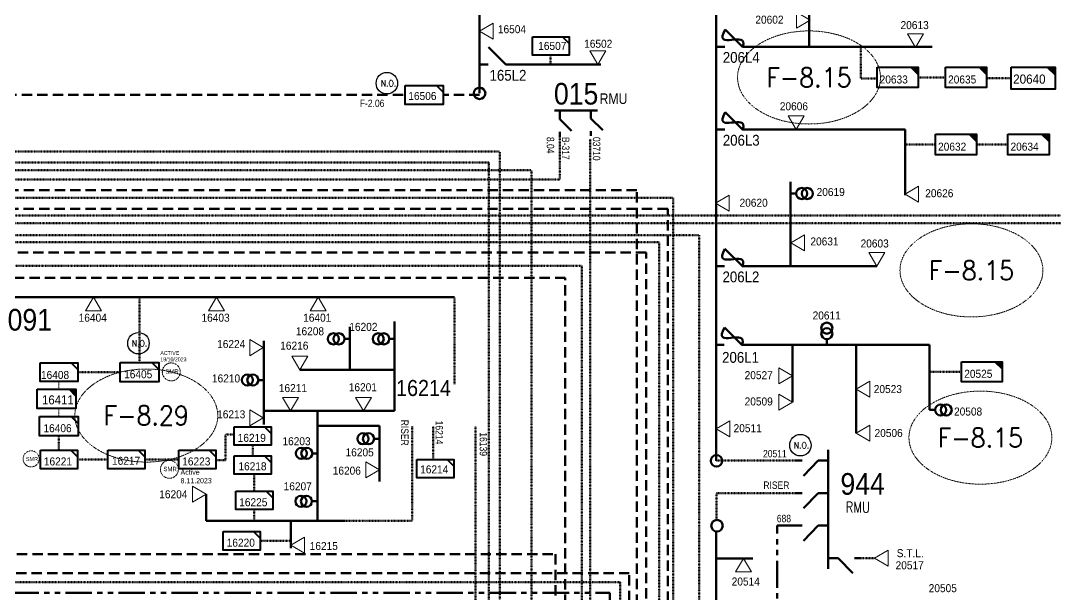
# Model space of a CAD drawing. Header units: metres. Extents: x 65984 to 144644, y -19036 to 23726.
# Drawn here: x 118043.5 to 118521.6, y 21771.3 to 22036.2 of the extents above; entities that cross this region are included whole.
import ezdxf
from ezdxf.enums import TextEntityAlignment as Align

# ---------------------------------------------------------------- set-up
doc = ezdxf.new("R2010")
doc.units = ezdxf.units.M
doc.header["$MEASUREMENT"] = 0
for name, pattern in [('( Phantom )', [2.5, 1.25, -0.25, 0.25, -0.25, 0.25, -0.25]), ('DGN Style 2', [0.023128, 0, -0.023128]), ('DGN Style 3', [0.013877, 0, -0.013877]), ('HIDDEN2', [2381.25, 1587.5, -793.75])]:
    doc.linetypes.add(name, pattern=pattern)
doc.layers.get('0').update_dxf_attribs({"color": 95, "lineweight": 40})
for name, color, linetype, lineweight in [('ABS NUMBER', 112, 'Continuous', 30), ('d_eos', 111, 'Continuous', 40), ('d_eos no', 121, 'Continuous', 40), ('d_fco', 5, 'Continuous', 40), ('d_fco text', 95, 'Continuous', 40), ('d_oh branch', 94, 'Continuous', 40), ('d_tf', 1, 'Continuous', 40), ('d_tf no', 6, 'Continuous', 40), ('d_tf_200', 1, 'Continuous', 40), ('d_ug cable', 95, 'Continuous', 40), ('d_ug main line', 95, 'Continuous', 40), ('FDR  1  05', 172, 'Continuous', 40), ('fedr no', 95, 'Continuous', 40), ('Level 37', 7, 'Continuous', 0), ('O H MAIN FEEDER', 4, 'Continuous', 100), ('SW N O', 114, 'Continuous', 30)]:
    doc.layers.add(name, color=color, linetype=linetype, lineweight=lineweight)
doc.styles.add('NASKHF', font='naskhf.shx', dxfattribs={"height": 8})
doc.styles.add('Style-Arial', font='arial.ttf')
doc.styles.add('Style-ENGINEERING', font='ENGINEERING.shx')
doc.styles.add('Style-msdefault', font='msdefault.shx')
doc.styles.add('Style-STANDARD', font='STANDARD.shx')

# ---------------------------------------------------------------- blocks, each defined once
blk = doc.blocks.new('TFU_19')
at = {"layer": 'd_tf_200', "color": 3, "linetype": 'Continuous', "lineweight": 53}
blk.add_line((0, 10), (0, 0), dxfattribs=at)
for centre in [(0, 30), (0, 20)]:
    blk.add_circle(centre, 10, dxfattribs=at)
blk = doc.blocks.new('TF_8')
at = {"color": 0, "linetype": 'ByBlock', "lineweight": -2}
blk.add_line((6.3, 4.95), (9.9, 1.35), dxfattribs=at)
blk.add_3dface([(-10.1, 4.95), (9.9, 4.95), (9.9, -5.05), (-10.1, -5.05)], dxfattribs=at)
blk = doc.blocks.new('TFU_57')
at = {"layer": 'd_tf_200', "color": 70, "linetype": 'Continuous', "lineweight": 53, "true_color": 0x60ff21}
blk.add_line((0, 10), (0, 0), dxfattribs=at)
for centre in [(0, 30), (0, 20)]:
    blk.add_circle(centre, 10, dxfattribs=at)
blk = doc.blocks.new('exist.us-1000kva')
at = {"color": 0, "linetype": 'ByBlock', "lineweight": -2, "flags": 128}
blk.add_lwpolyline([(39.99, 12.92), (32.8, 20), (40, 20)], close=True, dxfattribs=at)
at = {"color": 0, "linetype": 'ByBlock', "lineweight": -2, "extrusion": (0, 0, -1)}
blk.add_solid([(-39.99, 12.92), (-32.8, 20), (-40, 20)], dxfattribs=at)
at = {"color": 0, "linetype": 'ByBlock', "lineweight": -2, "xscale": 2, "yscale": 2}
blk.add_blockref('TF_8', (20.2, 10.1), dxfattribs=at)
blk = doc.blocks.new('*U779')
at = {"layer": 'd_fco', "color": 70, "linetype": 'Continuous', "lineweight": 100, "true_color": 0x60ff21}
blk.add_line((-4.6, 4.21), (-10.13, 4.21), dxfattribs=at)
at = {"layer": 'd_fco', "color": 70, "linetype": 'Continuous', "lineweight": 100, "true_color": 0x60ff21, "extrusion": (0, 0, -1), "flags": 128}
blk.add_lwpolyline([(-13.02, 4.21), (-7.07, 4.21), (4.4, -7.26)], dxfattribs=at)
at = {"layer": 'd_fco', "color": 70, "linetype": 'Continuous', "lineweight": 100, "true_color": 0x60ff21}
blk.add_open_spline([(-4.4, -7.26), (-13, 7.69), (11.58, -7.67), (7.07, 4.21)], degree=3, dxfattribs=at)
blk = doc.blocks.new('*U780')
at = {"layer": 'd_fco', "color": 70, "linetype": 'Continuous', "lineweight": 100, "true_color": 0x60ff21}
blk.add_line((-4.6, 4.21), (-10.13, 4.21), dxfattribs=at)
at = {"layer": 'd_fco', "color": 70, "linetype": 'Continuous', "lineweight": 100, "true_color": 0x60ff21, "extrusion": (0, 0, -1), "flags": 128}
blk.add_lwpolyline([(-13.79, 4.21), (-7.07, 4.21), (4.4, -7.26)], dxfattribs=at)
at = {"layer": 'd_fco', "color": 70, "linetype": 'Continuous', "lineweight": 100, "true_color": 0x60ff21}
blk.add_open_spline([(-4.4, -7.26), (-13, 7.69), (11.58, -7.67), (7.07, 4.21)], degree=3, dxfattribs=at)
blk = doc.blocks.new('*U783')
at = {"layer": 'd_fco', "color": 234, "linetype": 'Continuous', "lineweight": 100}
blk.add_line((-4.23, -4.01), (-8.1, -4.01), dxfattribs=at)
at = {"layer": 'd_fco', "color": 234, "linetype": 'Continuous', "lineweight": 100, "flags": 128}
blk.add_lwpolyline([(8.1, -4.01), (3.94, -4.01), (-4.09, 4.02)], dxfattribs=at)
blk = doc.blocks.new('*U892')
at = {"layer": 'SW N O', "color": 3}
blk.add_circle((0, 0), 16.8, dxfattribs=at)
at = {"layer": 'SW N O', "color": 3, "style": 'Style-STANDARD'}
blk.add_text('N.O.', height=9.6, dxfattribs=at).set_placement((1.7, -0.2), align=Align.MIDDLE_CENTER)
blk = doc.blocks.new('*U1017')
at = {"layer": 'SW N O', "color": 3}
blk.add_circle((0.01, 0.01), 4.97, dxfattribs=at)
at = {"layer": 'SW N O', "color": 3, "style": 'Style-STANDARD'}
blk.add_text('N.O.', height=2.833, dxfattribs=at).set_placement((0.75, -0.05), align=Align.MIDDLE_CENTER)
blk = doc.blocks.new('*U965')
at = {"layer": 'SW N O', "color": 3, "ltscale": 0.426762}
blk.add_circle((0, 0), 16.8, dxfattribs=at)
at = {"layer": 'SW N O', "color": 3, "style": 'Style-STANDARD'}
blk.add_text('N.O.', height=9.6, dxfattribs=at).set_placement((1.7, -0.2), align=Align.MIDDLE_CENTER)
blk = doc.blocks.new('TRA1_318')
at = {"layer": 'd_tf', "color": 70, "linetype": 'Continuous', "lineweight": 0, "ltscale": 0.000215779, "true_color": 0x60ff21, "flags": 128}
blk.add_lwpolyline([(10, -17), (0, 0), (-10, -17)], close=True, dxfattribs=at)
blk = doc.blocks.new('TRA1_317')
at = {"layer": 'd_tf', "color": 70, "linetype": 'Continuous', "lineweight": 0, "ltscale": 0.000215779, "true_color": 0x60ff21, "xscale": 1.000046566207834, "yscale": 1.000046566207834, "zscale": 1.000046566207834, "rotation": 180}
blk.add_blockref('TRA1_318', (0, 0), dxfattribs=at)
blk = doc.blocks.new('TRA1_320')
at = {"layer": 'd_tf', "color": 70, "linetype": 'Continuous', "lineweight": 0, "ltscale": 0.000215867, "true_color": 0x60ff21, "extrusion": (0, 0, -1), "flags": 128}
blk.add_lwpolyline([(-10, -17), (0, 0), (10, -17)], close=True, dxfattribs=at)
blk = doc.blocks.new('TRA1_319')
at = {"layer": 'd_tf', "color": 70, "linetype": 'Continuous', "lineweight": 0, "ltscale": 0.000215867, "true_color": 0x60ff21, "xscale": 1.000046566207833, "yscale": 1.000046566207833, "zscale": 1.000046566207833, "rotation": 180}
blk.add_blockref('TRA1_320', (0, 0), dxfattribs=at)
blk = doc.blocks.new('TRA1_322')
at = {"layer": 'd_tf', "color": 40, "linetype": 'Continuous', "lineweight": 0, "ltscale": 0.000215867, "flags": 128}
blk.add_lwpolyline([(10, -17), (0, 0), (-10, -17)], close=True, dxfattribs=at)
blk = doc.blocks.new('TRA1_321')
at = {"layer": 'd_tf', "color": 40, "linetype": 'Continuous', "lineweight": 0, "ltscale": 0.000215867, "xscale": 1.000046566207833, "yscale": 1.000046566207833, "zscale": 1.000046566207833, "rotation": 180}
blk.add_blockref('TRA1_322', (0, 0), dxfattribs=at)
blk = doc.blocks.new('TRA1_324')
at = {"layer": 'd_tf', "color": 3, "linetype": 'Continuous', "lineweight": 0, "ltscale": 0.000215867, "flags": 128}
blk.add_lwpolyline([(10.1, -17), (0.1, 0), (-9.9, -17)], close=True, dxfattribs=at)
blk = doc.blocks.new('TRA1_323')
at = {"layer": 'd_tf', "color": 3, "linetype": 'Continuous', "lineweight": 0, "ltscale": 0.000215867, "xscale": 1.000046566207833, "yscale": 1.000046566207833, "zscale": 1.000046566207833, "rotation": 180}
blk.add_blockref('TRA1_324', (0, 0), dxfattribs=at)
blk = doc.blocks.new('TRA1_346')
at = {"layer": 'd_tf', "color": 40, "linetype": 'Continuous', "lineweight": 0, "ltscale": 0.000215867, "extrusion": (0, 0, -1), "flags": 128}
blk.add_lwpolyline([(-10, -17), (0, 0), (10, -17)], close=True, dxfattribs=at)
blk = doc.blocks.new('TRA1_345')
at = {"layer": 'd_tf', "color": 40, "linetype": 'Continuous', "lineweight": 0, "ltscale": 0.000215867, "xscale": 1.000046566207833, "yscale": 1.000046566207833, "zscale": 1.000046566207833, "rotation": 180}
blk.add_blockref('TRA1_346', (0, 0), dxfattribs=at)
blk = doc.blocks.new('TRA1_350')
at = {"layer": 'd_tf', "color": 3, "linetype": 'Continuous', "lineweight": 0, "ltscale": 0.000258705, "flags": 128}
blk.add_lwpolyline([(10, -17), (0, 0), (-10, -17)], close=True, dxfattribs=at)
blk = doc.blocks.new('TRA1_349')
at = {"layer": 'd_tf', "color": 3, "linetype": 'Continuous', "lineweight": 0, "ltscale": 0.000258705, "xscale": 1.000046566207834, "yscale": 1.000046566207834, "zscale": 1.000046566207834, "rotation": 180}
blk.add_blockref('TRA1_350', (0, 0), dxfattribs=at)
blk = doc.blocks.new('TRA1_352')
at = {"layer": 'd_tf', "color": 234, "linetype": 'Continuous', "lineweight": 0, "ltscale": 0.000258705, "flags": 128}
blk.add_lwpolyline([(10, -17), (0, 0), (-10, -17)], close=True, dxfattribs=at)
blk = doc.blocks.new('TRA1_351')
at = {"layer": 'd_tf', "color": 234, "linetype": 'Continuous', "lineweight": 0, "ltscale": 0.000258705, "xscale": 1.000046566207834, "yscale": 1.000046566207834, "zscale": 1.000046566207834, "rotation": 180}
blk.add_blockref('TRA1_352', (0, 0), dxfattribs=at)
blk = doc.blocks.new('TRA1_246')
at = {"layer": 'd_tf', "color": 3, "linetype": 'Continuous', "lineweight": 0, "ltscale": 0.000283496, "flags": 128}
blk.add_lwpolyline([(10, -17), (0, 0), (-10, -17)], close=True, dxfattribs=at)
blk = doc.blocks.new('TRA1_245')
at = {"layer": 'd_tf', "color": 3, "linetype": 'Continuous', "lineweight": 0, "ltscale": 0.000283496, "xscale": 1.000046566207833, "yscale": 1.000046566207833, "zscale": 1.000046566207833, "rotation": 180}
blk.add_blockref('TRA1_246', (0, 0), dxfattribs=at)
blk = doc.blocks.new('*U2231')
at = {"layer": 'FDR  1  05', "color": 3, "linetype": 'Continuous', "lineweight": 40, "flags": 128}
blk.add_lwpolyline([(8.54, 4.27), (8.54, 1.2), (5.47, 4.27)], close=True, dxfattribs=at)
at = {"layer": 'FDR  1  05', "color": 3, "linetype": 'Continuous', "lineweight": 40, "xscale": 0.8535245333131425, "yscale": 0.8535245333131425, "zscale": 0.4171642789403791, "rotation": 359.9999999999999}
blk.add_blockref('TF_8', (0.09, 0.04), dxfattribs=at)
blk = doc.blocks.new('*U2253')
at = {"layer": 'FDR  1  05', "color": 3, "linetype": 'Continuous', "lineweight": 40, "flags": 128}
blk.add_lwpolyline([(8.54, 4.27), (8.54, 1.2), (5.47, 4.27)], close=True, dxfattribs=at)
at = {"layer": 'FDR  1  05', "color": 3, "linetype": 'Continuous', "lineweight": 40, "xscale": 0.8535245333131425, "yscale": 0.8535245333131425, "zscale": 0.4268137554377342, "rotation": 359.9999999999999}
blk.add_blockref('TF_8', (0.09, 0.04), dxfattribs=at)
blk = doc.blocks.new('*U2351')
at = {"layer": 'FDR  1  05', "color": 2, "linetype": 'Continuous', "lineweight": 40, "flags": 128}
blk.add_lwpolyline([(8.54, 4.27), (8.54, 1.2), (5.47, 4.27)], close=True, dxfattribs=at)
at = {"layer": 'FDR  1  05', "color": 2, "linetype": 'Continuous', "lineweight": 40, "xscale": 0.8535245333131425, "yscale": 0.8535245333131425, "zscale": 0.4268137554377342, "rotation": 359.9999999999999}
blk.add_blockref('TF_8', (0.09, 0.04), dxfattribs=at)
blk = doc.blocks.new('*U3492')
at = {"layer": 'FDR  1  05', "color": 3, "linetype": 'Continuous', "lineweight": 40, "flags": 128}
blk.add_lwpolyline([(8.54, 4.27), (8.54, 1.2), (5.47, 4.27)], close=True, dxfattribs=at)
at = {"layer": 'FDR  1  05', "color": 3, "linetype": 'Continuous', "lineweight": 40}
blk.add_solid([(8.54, 4.27), (8.54, 1.2), (5.47, 4.27)], dxfattribs=at)
at = {"layer": 'FDR  1  05', "color": 3, "linetype": 'Continuous', "lineweight": 40, "xscale": 0.8535245333131425, "yscale": 0.8535245333131425, "zscale": 0.3305667621616606, "rotation": 359.9999999999999}
blk.add_blockref('TF_8', (0.09, 0.04), dxfattribs=at)

msp = doc.modelspace()

# ---------------------------------------------------------------- linework, layer by layer
at = {"layer": 'd_eos', "color": 234, "linetype": 'Continuous', "lineweight": 211, "ltscale": 0.542324}
for p, q in [((118290.17, 21994.7), (118310.02, 21994.7)), ((118292.57, 21994.41), (118292.57, 21990.77)), ((118306.98, 21994.7), (118306.98, 21991.06)), ((118292.57, 21990.77), (118298.07, 21985.44)), ((118306.98, 21991.06), (118312.47, 21985.73)), ((118292.57, 21984.93), (118292.57, 21982.71)), ((118306.98, 21985.22), (118306.98, 21983))]:
    msp.add_line(p, q, dxfattribs=at)
at = {"layer": 'd_eos', "color": 7, "linetype": 'Continuous', "lineweight": 211, "ltscale": 0.478599}
for p, q in [((118416.66, 21783.02), (118416.66, 21838)), ((118404.57, 21833.01), (118401.74, 21833.01)), ((118412.01, 21833.01), (118405.22, 21826.01)), ((118416.66, 21833.01), (118412.01, 21833.01)), ((118404.57, 21818.01), (118401.74, 21818.01)), ((118412.01, 21818.01), (118405.22, 21811.01)), ((118416.66, 21818.01), (118412.01, 21818.01)), ((118404.67, 21803.02), (118401.85, 21803.02)), ((118412.11, 21803.02), (118405.32, 21796.02)), ((118416.76, 21803.02), (118412.11, 21803.02)), ((118416.66, 21788.02), (118421.31, 21788.02)), ((118421.31, 21788.02), (118428.1, 21781.02)), ((118428.75, 21788.02), (118431.57, 21788.02))]:
    msp.add_line(p, q, dxfattribs=at)
at = {"layer": 'd_oh branch', "color": 70, "linetype": 'Continuous', "lineweight": 100, "true_color": 0x60ff21}
for p, q in [((118407.94, 22071.06), (118407.94, 22024.19)), ((118464.7, 22024.19), (118379.84, 22024.19)), ((118452.24, 21985.93), (118380, 21985.93)), ((118452.24, 21955.65), (118452.24, 21985.93)), ((118399.31, 21922.79), (118399.31, 21961.84)), ((118439.11, 21922.79), (118378.98, 21922.79)), ((118463.53, 21886.49), (118379.11, 21886.49)), ((118400.17, 21860.01), (118400.17, 21886.49)), ((118429.57, 21845.76), (118429.57, 21886.49)), ((118463.53, 21856.41), (118463.53, 21886.49))]:
    msp.add_line(p, q, dxfattribs=at)
at = {"layer": 'd_oh branch', "color": 234, "linetype": 'Continuous', "lineweight": 100}
msp.add_line((118270.15, 22016.04), (118311.57, 22016.04), dxfattribs=at)
at = {"layer": 'd_oh branch', "color": 3, "linetype": 'Continuous', "lineweight": 100}
for p, q in [((118216.23, 21855.94), (118216.23, 21897.3)), ((118195.61, 21874.99), (118195.61, 21894.88)), ((118155.79, 21849.66), (118155.79, 21888.32)), ((118172.49, 21874.99), (118216.23, 21874.99)), ((118216.23, 21855.94), (118155.79, 21855.94)), ((118129.18, 21805.21), (118129.18, 21817.54)), ((118168.37, 21792.62), (118168.37, 21805.21))]:
    msp.add_line(p, q, dxfattribs=at)
at = {"layer": 'd_oh branch', "color": 40, "linetype": 'Continuous', "lineweight": 100}
msp.add_line((118364.86, 21787.87), (118381.89, 21787.87), dxfattribs=at)
at = {"layer": 'd_ug cable', "color": 234, "linetype": 'DGN Style 3', "lineweight": 100}
msp.add_line((118288.37, 22016.03), (118288.37, 22020.27), dxfattribs=at)
at = {"layer": 'd_ug cable', "color": 70, "linetype": 'DGN Style 3', "lineweight": 100, "true_color": 0x60ff21}
for p, q in [((118458.2, 22010.07), (118470.85, 22010.07)), ((118489.88, 22009.74), (118501.26, 22009.74)), ((118466.21, 21979.04), (118452.24, 21979.04)), ((118485.24, 21979.04), (118499.7, 21979.04)), ((118478.31, 21874.04), (118463.58, 21874.04))]:
    msp.add_line(p, q, dxfattribs=at)
at = {"layer": 'd_ug cable', "color": 3, "linetype": 'DGN Style 3', "lineweight": 100}
for p, q in [((118098.41, 21878.33), (118098.41, 21908.49)), ((118243.91, 21868.33), (118243.91, 21908.49)), ((118069.85, 21873.88), (118089.51, 21873.88)), ((118150.71, 21840.15), (118150.71, 21835.26)), ((118069.66, 21833.52), (118083.75, 21833.52)), ((118100.82, 21833.52), (118116.55, 21833.52)), ((118151.42, 21826.73), (118151.42, 21818.93)), ((118151.42, 21810.4), (118151.42, 21805.21)), ((118154.16, 21795.98), (118168.26, 21795.98))]:
    msp.add_line(p, q, dxfattribs=at)
at = {"layer": 'd_ug cable', "color": 3, "linetype": 'DGN Style 3', "lineweight": 13}
for p, q in [((118061.03, 21869.52), (118061.03, 21866.08)), ((118061.05, 21857.15), (118061.03, 21853.42))]:
    msp.add_line(p, q, dxfattribs=at)
at = {"layer": 'd_ug cable', "color": 70, "linetype": 'DGN Style 3', "lineweight": 106, "true_color": 0x60ff21}
msp.add_line((118401.74, 21833.01), (118364.86, 21833.01), dxfattribs=at)
at = {"layer": 'd_ug cable', "color": 251, "linetype": 'DGN Style 3', "lineweight": 106}
msp.add_line((118438.12, 21788.02), (118431.57, 21788.02), dxfattribs=at)
at = {"layer": 'd_ug cable', "color": 88, "linetype": 'DGN Style 3', "lineweight": 100, "true_color": 0x175208, "flags": 128}
msp.add_lwpolyline([(118475.77, 21622.34), (118279.6, 21622.34), (118279.6, 21967.19), (117894.89, 21967.19), (117894.89, 22288.07), (117729.14, 22288.07), (117729.14, 22218.89)], dxfattribs=at)
at = {"layer": 'd_ug cable', "color": 94, "linetype": 'DGN Style 3', "lineweight": 100, "flags": 128}
msp.add_lwpolyline([(118505.36, 21505.14), (118505.36, 21509.6), (118264.85, 21509.6), (118264.85, 21975.79), (117884.43, 21975.79), (117884.39, 22283.21), (117554.67, 22283.16), (117554.68, 22225.74)], dxfattribs=at)
at = {"layer": 'd_ug cable', "color": 5, "linetype": 'DGN Style 3', "lineweight": 100, "flags": 128}
for points in [[(118374.5, 21363.67), (118374.5, 21371.66), (118302.85, 21371.66), (118302.85, 21494.75), (118259.87, 21494.75), (118259.87, 21970.81), (117879.45, 21970.81), (117879.41, 22278.23), (117495.33, 22278.18), (117495.34, 22217.28)], [(117170.21, 22106.68), (117170.21, 21942.72), (118572.55, 21942.72), (118572.55, 21942.72), (118572.55, 21942.72), (118572.55, 21923.7)]]:
    msp.add_lwpolyline(points, dxfattribs=at)
at = {"layer": 'd_ug cable', "color": 94, "linetype": 'DGN Style 2', "lineweight": 100, "flags": 128}
msp.add_lwpolyline([(117094.49, 22106.67), (117094.49, 21954.39), (118281.69, 21954.39), (118281.69, 21954.39), (118344.98, 21954.39), (118344.98, 21528.61), (118766.99, 21528.61), (118766.99, 21621.76)], dxfattribs=at)
at = {"layer": 'd_ug cable', "color": 234, "linetype": 'DGN Style 3', "lineweight": 100, "flags": 128}
for points in [[(117155.81, 22106.67), (117155.81, 21962.93), (118292.57, 21962.93), (118292.57, 21982.71)], [(117477.57, 22008.87), (117477.57, 21933.92), (118338.51, 21933.92), (118338.51, 21311.27), (118522.28, 21311.27), (118522.28, 21296.86)], [(118306.7, 21981.47), (118306.7, 21511.73), (118485.56, 21511.73), (118485.56, 21495.38)]]:
    msp.add_lwpolyline(points, dxfattribs=at)
at = {"layer": 'd_ug cable', "color": 1, "linetype": 'HIDDEN2', "lineweight": 158, "ltscale": 0.003}
for points in [[(117532.12, 22060.38), (117541.23, 22060.38), (117541.23, 21874.12), (117698.84, 21874.12), (117698.84, 21789.76), (118290.64, 21789.76), (118290.64, 21535.63), (118432.79, 21535.63), (118432.79, 21559.29)], [(117936.82, 21980.68), (117936.82, 22001.94), (118221.13, 22001.94)]]:
    msp.add_lwpolyline(points, dxfattribs=at)
at = {"layer": 'd_ug cable', "color": 3, "linetype": 'DGN Style 3', "lineweight": 100, "flags": 128}
for points in [[(118899.02, 21454.79), (118879.56, 21454.79), (118879.56, 21521.09), (118302.73, 21521.09), (118302.73, 21923.06), (117791.06, 21923.06), (117791.06, 22049.06)], [(117714.84, 22018.62), (117714.84, 21937.2), (118357, 21937.2), (118357, 21532.34), (118563.5, 21532.34), (118563.5, 21546.06)], [(118224.41, 21849), (118224.41, 21805.21), (118193.05, 21805.21)], [(118234.1, 21833.54), (118234.16, 21849)], [(118242.6, 21599.38), (118253.66, 21599.38), (118253.66, 21660.47), (118253.66, 21660.47), (118253.66, 21849)], [(118061.12, 21844.52), (118061.12, 21837.79)], [(118133.62, 21833.28), (118138.07, 21833.28), (118138.07, 21845.01), (118142.17, 21845.01)]]:
    msp.add_lwpolyline(points, dxfattribs=at)
at = {"layer": 'd_ug cable', "color": 6, "linetype": 'DGN Style 3', "lineweight": 100, "flags": 128}
msp.add_lwpolyline([(117738.87, 22039.96), (117738.87, 21946.25), (118626.94, 21946.25), (118626.94, 22001.62)], dxfattribs=at)
at = {"layer": 'd_ug cable', "color": 3, "linetype": 'HIDDEN2', "lineweight": 158, "ltscale": 0.003}
for points in [[(118627.83, 21173.97), (118627.83, 21152.1), (118328.26, 21152.1), (118328.26, 21958), (117492.57, 21958), (117492.57, 22032.51)], [(118627.83, 21093.95), (118627.83, 21146.36), (118342.48, 21146.36), (118342.48, 21949.34), (117775.81, 21949.34), (117775.81, 22015.93)]]:
    msp.add_lwpolyline(points, dxfattribs=at)
at = {"layer": 'd_ug cable', "color": 30, "linetype": 'HIDDEN2', "lineweight": 158, "ltscale": 0.003}
msp.add_lwpolyline([(118886.96, 21581.84), (118864.94, 21581.84), (118864.94, 21525.27), (118324.75, 21525.27), (118324.75, 21781.05), (117654.26, 21781.05), (117654.26, 22024.59)], dxfattribs=at)
at = {"layer": 'd_ug cable', "color": 70, "linetype": 'DGN Style 3', "lineweight": 100, "true_color": 0x60ff21, "flags": 128}
msp.add_lwpolyline([(118439.23, 22009.48), (118431.83, 22009.48), (118431.83, 22024.19)], dxfattribs=at)
at = {"layer": 'd_ug cable', "color": 234, "linetype": 'HIDDEN2', "lineweight": 158, "ltscale": 0.003}
msp.add_lwpolyline([(118255.55, 22001.94), (118238.79, 22001.94)], dxfattribs=at)
at = {"layer": 'd_ug cable', "color": 1, "linetype": 'DGN Style 3', "lineweight": 100, "flags": 128}
msp.add_lwpolyline([(117462.43, 21987.95), (117462.43, 21918.22), (117690.03, 21918.22), (117690.03, 21776.92), (118320.53, 21776.92), (118320.53, 21338.41), (118249.74, 21338.41)], dxfattribs=at)
at = {"layer": 'd_ug cable', "color": 234, "linetype": 'DGN Style 2', "lineweight": 100, "flags": 128}
msp.add_lwpolyline([(118306.98, 21983), (118306.98, 21983)], close=True, dxfattribs=at)
at = {"layer": 'd_ug cable', "color": 7, "linetype": 'HIDDEN2', "lineweight": 158, "ltscale": 0.003}
msp.add_lwpolyline([(118436.3, 21101.46), (118436.3, 21140.63), (118332.59, 21140.63), (118332.59, 21929.17), (117448.06, 21929.17), (117448.06, 21977.78)], dxfattribs=at)
at = {"layer": 'd_ug cable', "color": 6, "linetype": 'HIDDEN2', "lineweight": 158, "ltscale": 0.003}
msp.add_lwpolyline([(118835.92, 21348.29), (118760.82, 21348.29), (118760.82, 21516.35), (118295.17, 21516.35), (118295.17, 21917.51), (117759.36, 21917.51), (117759.36, 21890.49)], dxfattribs=at)
at = {"layer": 'd_ug cable', "color": 40, "linetype": 'DGN Style 3', "lineweight": 106, "flags": 128}
msp.add_lwpolyline([(118401.74, 21818.01), (118365.08, 21818.01), (118365.08, 21805.44)], dxfattribs=at)
at = {"layer": 'd_ug cable', "color": 2, "linetype": 'DGN Style 3', "lineweight": 13}
for centre, radius in [((118113.05, 21874), 4.14), ((118048.29, 21833.83), 3.72), ((118112.19, 21828.99), 4.14)]:
    msp.add_circle(centre, radius, dxfattribs=at)
at = {"layer": 'd_ug main line', "color": 6, "linetype": '( Phantom )', "lineweight": 140, "ltscale": 9.8, "flags": 128}
msp.add_lwpolyline([(117638.39, 22032.2), (117638.39, 21915.4), (117684.75, 21915.4), (117684.75, 21771.94), (118315.69, 21771.94), (118315.69, 21134.64), (119178.16, 21134.64), (119178.16, 21442), (119236.07, 21442), (119236.07, 21422.68)], dxfattribs=at)
at = {"layer": 'd_ug main line', "color": 40, "linetype": '( Phantom )', "lineweight": 158, "ltscale": 10, "flags": 128}
msp.add_lwpolyline([(118401.85, 21803.02), (118393.08, 21803.02), (118393.08, 21755.86), (117588.47, 21755.86), (117588.47, 21529.21), (117018.53, 21529.21)], dxfattribs=at)
at = {"layer": 'fedr no', "color": 82, "linetype": 'DGN Style 3', "lineweight": 13, "true_color": 0x1dc70e}
for centre in [(118407.8, 22010.02), (118482.87, 21920.91), (118101.51, 21853.84), (118487.01, 21843.63)]:
    msp.add_ellipse(centre, major_axis=(33.02, 0), ratio=0.651175, dxfattribs=at)
at = {"layer": 'O H MAIN FEEDER', "color": 70, "lineweight": 211, "ltscale": 0.488306, "true_color": 0x60ff21}
msp.add_line((118364.86, 21832.94), (118364.86, 22122.9), dxfattribs=at)
at = {"layer": 'O H MAIN FEEDER', "color": 234, "lineweight": 211, "ltscale": 30}
msp.add_line((118255.55, 22002.77), (118255.55, 22087.94), dxfattribs=at)
at = {"layer": 'O H MAIN FEEDER', "color": 3, "lineweight": 211, "ltscale": 30}
msp.add_line((118243.91, 21908.49), (118039.72, 21908.49), dxfattribs=at)
at = {"layer": 'O H MAIN FEEDER', "color": 3, "lineweight": 211, "ltscale": 0.488306}
for p, q in [((118180.57, 21855.94), (118180.57, 21805.21)), ((118180.57, 21849.04), (118209.35, 21849.04)), ((118209.35, 21823.34), (118209.35, 21849.04)), ((118193.05, 21805.21), (118129.18, 21805.21))]:
    msp.add_line(p, q, dxfattribs=at)
at = {"layer": 'O H MAIN FEEDER', "color": 40, "lineweight": 211, "ltscale": 0.488306}
msp.add_line((118364.86, 21745.27), (118364.86, 21800.52), dxfattribs=at)
at = {"layer": 'O H MAIN FEEDER', "color": 234, "lineweight": 211, "ltscale": 30}
msp.add_circle((118255.55, 22002.69), 2.66, dxfattribs=at)
at = {"layer": 'O H MAIN FEEDER', "color": 70, "lineweight": 211, "ltscale": 0.488306, "true_color": 0x60ff21}
msp.add_circle((118365.08, 21832.94), 2.66, dxfattribs=at)
at = {"layer": 'O H MAIN FEEDER', "color": 40, "lineweight": 211, "ltscale": 0.488306}
msp.add_circle((118365.29, 21802.95), 2.66, dxfattribs=at)

# ---------------------------------------------------------------- block references
at = {"layer": 'd_fco', "color": 70, "linetype": 'Continuous', "lineweight": 100, "true_color": 0x60ff21, "extrusion": (0, 0, -1), "xscale": 0.7, "yscale": 0.7, "zscale": 0.7, "rotation": 180.0000000006002}
for name, p in [('*U780', (-118372.17, 22027.13)), ('*U780', (-118372.17, 21988.88)), ('*U780', (-118372.04, 21925.74)), ('*U779', (-118371.87, 21889.44))]:
    msp.add_blockref(name, p, dxfattribs=at)
at = {"layer": 'd_fco', "color": 234, "linetype": 'Continuous', "lineweight": 100}
msp.add_blockref('*U783', (118263.69, 22020.05), dxfattribs=at)
at = {"layer": 'd_tf', "color": 70, "linetype": 'Continuous', "lineweight": 0, "ltscale": 0.000215779, "true_color": 0x60ff21, "xscale": 0.37, "yscale": 0.37, "zscale": 0.37, "rotation": 89.99999999999997}
msp.add_blockref('TRA1_317', (118408.26, 22036.56), dxfattribs=at)
at = {"layer": 'd_tf', "color": 234, "linetype": 'Continuous', "lineweight": 0, "ltscale": 0.000258705, "xscale": 0.37, "yscale": 0.37, "zscale": 0.37}
for p, rotation in [((118255.48, 22031.36), 270), ((118310.24, 22016.01), 359.9999999999999)]:
    msp.add_blockref('TRA1_351', p, dxfattribs=dict(at, rotation=rotation))
at = {"layer": 'd_tf', "color": 70, "linetype": 'Continuous', "lineweight": 0, "ltscale": 0.000215867, "true_color": 0x60ff21, "extrusion": (0, 0, -1)}
for p, xscale, yscale, zscale, rotation in [((-118456.99, 22023.92), 0.37, 0.37, 0.37, 359.9999999999999), ((-118401.88, 21985.93), 0.37, 0.37, 0.37, 359.9999999999999), ((-118364.62, 21951.91), 0.3699999999999999, 0.3699999999999999, 0.3699999999999999, 90.00000784655104), ((-118400.16, 21872.14), 0.37, 0.37, 0.37, 269.9999999999999), ((-118400.16, 21860.01), 0.37, 0.37, 0.37, 269.9999999999999)]:
    msp.add_blockref('TRA1_319', p, dxfattribs=dict(at, xscale=xscale, yscale=yscale, zscale=zscale, rotation=rotation))
at = {"layer": 'd_tf', "color": 70, "linetype": 'Continuous', "lineweight": 0, "ltscale": 0.000215867, "true_color": 0x60ff21, "xscale": 0.37, "yscale": 0.37, "zscale": 0.37}
for p, rotation in [((118452.17, 21956.06), 269.9999999999999), ((118399.47, 21933.63), 269.9999999999999), ((118439.13, 21922.8), 359.9999999999999), ((118429.58, 21866), 269.9999999999999), ((118364.86, 21847.71), 269.9999999999999), ((118429.58, 21845.76), 269.9999999999999)]:
    msp.add_blockref('TRA1_319', p, dxfattribs=dict(at, rotation=rotation))
at = {"layer": 'd_tf', "color": 3, "linetype": 'Continuous', "lineweight": 0, "ltscale": 0.000283496, "xscale": 0.37, "yscale": 0.37, "zscale": 0.37, "rotation": 180}
for p in [(118077.12, 21908.49), (118133.89, 21908.49), (118180.89, 21908.49)]:
    msp.add_blockref('TRA1_245', p, dxfattribs=at)
at = {"layer": 'd_tf', "color": 3, "linetype": 'Continuous', "lineweight": 0, "ltscale": 0.000258705, "xscale": 0.37, "yscale": 0.37, "zscale": 0.37, "rotation": 89.99999999999997}
for p in [(118155.58, 21885.2), (118155.58, 21852.74), (118129.19, 21817.54)]:
    msp.add_blockref('TRA1_349', p, dxfattribs=at)
at = {"layer": 'd_tf', "color": 3, "linetype": 'Continuous', "lineweight": 0, "ltscale": 0.000215867, "xscale": 0.37, "yscale": 0.37, "zscale": 0.37}
for p, rotation in [((118172.51, 21875), 359.9999999999999), ((118168.16, 21855.95), 359.9999999999999), ((118201.9, 21855.95), 359.9999999999999), ((118168.38, 21793.9), 269.9999999999999)]:
    msp.add_blockref('TRA1_323', p, dxfattribs=dict(at, rotation=rotation))
at = {"layer": 'd_tf', "color": 3, "linetype": 'Continuous', "lineweight": 0, "ltscale": 0.000215867, "extrusion": (0, 0, -1), "xscale": 0.37, "yscale": 0.37, "zscale": 0.37, "rotation": 269.9999999999021}
msp.add_blockref('TRA1_323', (-118209.34, 21828.71), dxfattribs=at)
at = {"layer": 'd_tf', "color": 40, "linetype": 'Continuous', "lineweight": 0, "ltscale": 0.000215867, "extrusion": (0, 0, -1), "xscale": 0.37, "yscale": 0.37, "zscale": 0.37, "rotation": 89.99999999999999}
msp.add_blockref('TRA1_345', (-118438.1, 21788.02), dxfattribs=at)
at = {"layer": 'd_tf', "color": 40, "linetype": 'Continuous', "lineweight": 0, "ltscale": 0.000215867, "xscale": 0.3699999999999999, "yscale": 0.3699999999999999, "zscale": 0.3699999999999999, "rotation": 180.000007846968}
msp.add_blockref('TRA1_321', (118377.56, 21787.87), dxfattribs=at)
at = {"layer": 'd_tf_200', "color": 70, "linetype": 'Continuous', "lineweight": 53, "true_color": 0x60ff21, "xscale": 0.2560573599939425, "yscale": 0.2560573599939425, "zscale": 0.2560573599939425}
for p, rotation in [((118399.31, 21956.41), 269.9999999999998), ((118416.04, 21886.53), 359.9999999999999), ((118463.53, 21856.41), 269.9999999999998)]:
    msp.add_blockref('TFU_57', p, dxfattribs=dict(at, rotation=rotation))
at = {"layer": 'd_tf_200', "color": 3, "linetype": 'Continuous', "lineweight": 53, "xscale": 0.2560573599939425, "yscale": 0.2560573599939425, "zscale": 0.2560573599939425}
for p, rotation in [((118195.67, 21889.27), 89.99999999999986), ((118216.38, 21889.27), 89.99999999999986), ((118209.32, 21843.11), 89.99999999999999), ((118180.82, 21836.35), 89.99999999999987)]:
    msp.add_blockref('TFU_19', p, dxfattribs=dict(at, rotation=rotation))
at = {"layer": 'd_tf_200', "color": 3, "linetype": 'Continuous', "lineweight": 53, "extrusion": (0, 0, -1), "xscale": 0.2560573599939425, "yscale": 0.2560573599939425, "zscale": 0.2560573599939425, "rotation": 269.9999999999998}
for p in [(-118155.87, 21870.24), (-118180.65, 21814.21)]:
    msp.add_blockref('TFU_19', p, dxfattribs=at)
at = {"layer": 'FDR  1  05', "color": 234, "linetype": 'Continuous', "lineweight": 40, "zscale": 0.4267622666565712, "rotation": 359.9999999999999}
for p, xscale, yscale in [((118288.55, 22024.58), 0.8535245333131425, 0.8535245333131425), ((118230.05, 22001.98), 0.8832190745111405, 0.8832190745111405)]:
    msp.add_blockref('TF_8', p, dxfattribs=dict(at, xscale=xscale, yscale=yscale))
at = {"layer": 'FDR  1  05', "color": 70, "linetype": 'Continuous', "lineweight": 40, "true_color": 0x60ff21, "rotation": 359.9999999999999}
for p, xscale, yscale, zscale in [((118439.23, 22005.33), 0.4743880001645832, 0.4743880001645832, 0.4267622666565712), ((118470.85, 22005.33), 0.4743880001645832, 0.4743880001645832, 0.4267622666565712), ((118501.26, 22004.67), 0.5073067382062934, 0.5073067382062934, 0.3840860399909141), ((118466.21, 21974.28), 0.4758908026820805, 0.4758908026820805, 0.4267622666565712), ((118499.7, 21974.28), 0.4758908026820805, 0.4758908026820805, 0.4267622666565712), ((118478.31, 21869.36), 0.4682414636206201, 0.4682414636206201, 0.4267622666565712)]:
    msp.add_blockref('exist.us-1000kva', p, dxfattribs=dict(at, xscale=xscale, yscale=yscale, zscale=zscale))
at = {"layer": 'FDR  1  05', "color": 3, "linetype": 'Continuous', "lineweight": 40}
for name, p, xscale, yscale, zscale in [('*U2231', (118061.12, 21873.88), 1.023007693133678, 1.023007693133678, 1.023007693133678), ('*U3492', (118060.07, 21861.61), 1.04571141312378, 1.04571141312378, 1.04571141312378), ('*U2253', (118150.7, 21844.42), 0.9998793647568595, 0.9998793647568595, 0.9998793647568595), ('*U2253', (118092.29, 21833.52), 0.9998793647568595, 0.9998793647568595, 0.9998793647568595), ('*U2253', (118235.13, 21829.27), 0.9998793647568595, 0.9998793647568595, 0.9998793647568595), ('*U2253', (118151.41, 21814.66), 0.9998793647568595, 0.9998793647568595, 0.9998793647568595), ('*U2253', (118145.62, 21795.98), 0.9998793647568595, 0.9998793647568595, 0.9998793647568595)]:
    msp.add_blockref(name, p, dxfattribs=dict(at, xscale=xscale, yscale=yscale, zscale=zscale))
at = {"layer": 'FDR  1  05', "color": 2, "linetype": 'Continuous', "lineweight": 40, "xscale": 0.8900672277246519, "yscale": 0.8900672277246519, "zscale": 0.4267622666565712, "rotation": 359.9999999999999}
msp.add_blockref('TF_8', (118098.5, 21873.93), dxfattribs=at)
at = {"layer": 'FDR  1  05', "color": 3, "linetype": 'Continuous', "lineweight": 40, "zscale": 0.4267622666565712, "rotation": 359.9999999999999}
for p, xscale, yscale in [((118061.21, 21849.02), 0.8900672277246519, 0.8900672277246519), ((118150.79, 21831.04), 0.8535245333131425, 0.8535245333131425)]:
    msp.add_blockref('TF_8', p, dxfattribs=dict(at, xscale=xscale, yscale=yscale))
at = {"layer": 'FDR  1  05', "color": 2, "linetype": 'Continuous', "lineweight": 40, "xscale": 0.9998793647568595, "yscale": 0.9998793647568595, "zscale": 0.9998793647568595}
for p in [(118061.12, 21833.52), (118125.08, 21833.52)]:
    msp.add_blockref('*U2351', p, dxfattribs=at)
at = {"layer": 'SW N O', "color": 3}
msp.add_blockref('*U1017', (118212.69, 22007.36), dxfattribs=at)
at = {"layer": 'SW N O', "color": 3, "xscale": 0.2950694635422144, "yscale": 0.2950694635422144, "zscale": 0.2950694635422144}
for name, p in [('*U892', (118097.89, 21887.25)), ('*U965', (118403.84, 21840.15))]:
    msp.add_blockref(name, p, dxfattribs=at)

# ---------------------------------------------------------------- texts
at = {"layer": 'ABS NUMBER', "color": 7, "lineweight": 140, "style": 'Style-Arial', "width": 0.88}
msp.add_text('091', height=10, dxfattribs=at).set_placement((118037.42, 21903.08), align=Align.TOP_LEFT)
at = {"layer": 'd_eos no', "color": 7, "linetype": 'Continuous', "lineweight": 140, "style": 'Style-Arial', "width": 0.88}
msp.add_text('015', height=10, dxfattribs=at).set_placement((118289.92, 21997.51))
at = {"layer": 'd_fco text', "color": 70, "linetype": 'Continuous', "lineweight": 80, "true_color": 0x60ff21, "char_height": 4.998, "attachment_point": 7, "style": 'NASKHF'}
for s, insert in [('\\Fmsdefault;\\H1x;\\W0.916667;206L4', (118367.96, 22016.71)), ('\\Fmsdefault;\\H1x;\\W0.916667;206L3', (118367.96, 21978.45)), ('\\Fmsdefault;\\H1x;\\W0.916667;206L2', (118367.82, 21915.32)), ('\\Fmsdefault;\\H1x;\\W0.916667;206L1', (118367.64, 21878.14))]:
    msp.add_mtext(s, dxfattribs=dict(at, insert=insert))
at = {"layer": 'd_fco text', "color": 234, "linetype": 'Continuous', "lineweight": 80, "insert": (118260.15, 22008.45), "char_height": 4.998, "attachment_point": 7, "rotation": 360, "style": 'NASKHF'}
msp.add_mtext('\\Fmsdefault;\\H1x;\\W0.916667;165L2', dxfattribs=at)
at = {"layer": 'd_tf no', "color": 70, "linetype": 'Continuous', "lineweight": 40, "true_color": 0x60ff21, "style": 'Style-msdefault', "width": 0.945946}
for s, height, p in [('20602', 3.7, (118383.01, 22038.56)), ('20633', 3.7, (118440.46, 22010.94)), ('20635', 3.7, (118472.08, 22010.94)), ('20640', 4.252, (118502.16, 22011.39)), ('20632', 3.7, (118467.45, 21979.91)), ('20634', 3.7, (118500.94, 21979.91)), ('20619', 3.7, (118411.32, 21958.96)), ('20626', 3.7, (118461.52, 21958.39)), ('20631', 3.7, (118408.45, 21936.13)), ('20603', 3.7, (118431.64, 21935.18)), ('20611', 3.7, (118409.46, 21901.92)), ('20525', 3.7, (118479.54, 21874.98)), ('20523', 3.7, (118437.73, 21867.92)), ('20508', 3.7, (118474.83, 21857.54)), ('20511', 3.7, (118372.95, 21849.84)), ('20506', 3.7, (118438.09, 21847.61))]:
    msp.add_text(s, height=height, dxfattribs=at).set_placement(p, align=Align.TOP_LEFT)
for s, p in [('20613', (118450.11, 22032.36)), ('20606', (118394.31, 21994.86))]:
    msp.add_text(s, height=3.7, dxfattribs=at).set_placement(p)
at = {"layer": 'd_tf no', "color": 234, "linetype": 'Continuous', "lineweight": 40, "style": 'Style-msdefault', "width": 0.945946}
for s, p in [('16504', (118264.01, 22034.16)), ('16502', (118303.87, 22027.44)), ('16506', (118222.61, 22003.32))]:
    msp.add_text(s, height=3.7, dxfattribs=at).set_placement(p, align=Align.TOP_LEFT)
msp.add_text('16507', height=3.7, dxfattribs=at).set_placement((118295.66, 22026.45), align=Align.TOP_RIGHT)
at = {"layer": 'd_tf no', "color": 70, "linetype": 'Continuous', "lineweight": 40, "true_color": 0x60ff21, "style": 'Style-msdefault', "width": 0.945946}
for s, p in [('20620', (118388.72, 21954)), ('20527', (118391.06, 21874.34)), ('20509', (118391.06, 21862.21))]:
    msp.add_text(s, height=3.7, dxfattribs=at).set_placement(p, align=Align.TOP_RIGHT)
at = {"layer": 'd_tf no', "color": 3, "linetype": 'Continuous', "lineweight": 40, "style": 'Style-msdefault', "width": 0.945946}
for s, height, p in [('16404', 3.7, (118070.25, 21900.89)), ('16403', 3.7, (118127.02, 21900.89)), ('16401', 3.7, (118174.02, 21900.89)), ('16202', 3.7, (118195.34, 21896.66)), ('16208', 3.7, (118170.65, 21894.62)), ('16224', 3.7, (118134.25, 21888.72)), ('16216', 3.7, (118163.42, 21887.97)), ('16408', 3.7, (118052.83, 21874.45)), ('16211', 3.7, (118162.77, 21868.37)), ('16201', 3.7, (118195.09, 21868.77)), ('16411', 4.161, (118053.33, 21863.16)), ('16213', 3.7, (118134.25, 21856.26)), ('16406', 3.7, (118053.98, 21849.84)), ('16219', 3.7, (118143.75, 21845.39)), ('16203', 3.7, (118164.43, 21843.82)), ('16217', 3.7, (118085.66, 21834.78)), ('16218', 3.7, (118144.08, 21832.26)), ('16204', 3.7, (118107.51, 21819.32)), ('16225', 3.7, (118144.46, 21815.64)), ('16220', 3.7, (118138.67, 21796.95)), ('16215', 3.7, (118177.03, 21795.42))]:
    msp.add_text(s, height=height, dxfattribs=at).set_placement(p, align=Align.TOP_LEFT)
at = {"layer": 'd_tf no', "color": 121, "linetype": 'Continuous', "lineweight": 40, "style": 'Style-msdefault', "width": 0.945946}
msp.add_text('16405', height=3.7, dxfattribs=at).set_placement((118091.27, 21874.76), align=Align.TOP_LEFT)
at = {"layer": 'd_tf no', "color": 1, "linetype": 'Continuous', "lineweight": 40, "style": 'Style-msdefault', "width": 0.945946}
for height, p in [(2.029, (118110.28, 21875.16)), (1.826, (118045.9, 21834.65)), (2.029, (118109.42, 21830.16))]:
    msp.add_text('SMR', height=height, dxfattribs=at).set_placement(p, align=Align.TOP_LEFT)
at = {"layer": 'd_tf no', "color": 3, "linetype": 'Continuous', "lineweight": 40, "style": 'Style-msdefault', "width": 0.945946}
for s, p in [('16210', (118144.87, 21872.84)), ('16205', (118206.63, 21838.69)), ('16206', (118200.69, 21830.24)), ('16207', (118178.01, 21823))]:
    msp.add_text(s, height=3.7, dxfattribs=at).set_placement(p, align=Align.TOP_RIGHT)
at = {"layer": 'd_tf no', "color": 2, "linetype": 'Continuous', "lineweight": 40, "style": 'Style-msdefault', "width": 0.945946}
for s, p in [('16221', (118054.16, 21834.49)), ('16223', (118118.12, 21834.49))]:
    msp.add_text(s, height=3.7, dxfattribs=at).set_placement(p, align=Align.TOP_LEFT)
at = {"layer": 'd_tf no', "color": 3, "linetype": 'Continuous', "lineweight": 40, "style": 'Style-msdefault', "width": 0.945946}
msp.add_text('16214', height=3.7, dxfattribs=at).set_placement((118228.08, 21827.11))
at = {"layer": 'd_tf no', "color": 40, "linetype": 'Continuous', "lineweight": 40, "style": 'Style-msdefault', "width": 0.945946}
for s, p in [('S.T.L.', (118460.83, 21792.11)), ('20517', (118460.83, 21786.51))]:
    msp.add_text(s, height=3.7, dxfattribs=at).set_placement(p, align=Align.TOP_RIGHT)
msp.add_text('20514', height=3.7, dxfattribs=at).set_placement((118385.08, 21775.32), align=Align.RIGHT)
at = {"layer": 'd_tf no', "color": 5, "linetype": 'Continuous', "lineweight": 40, "style": 'Style-msdefault', "width": 0.945946}
msp.add_text('20505', height=3.7, dxfattribs=at).set_placement((118463.12, 21772.24))
at = {"layer": 'd_tf no', "color": 121, "linetype": 'Continuous', "lineweight": 40, "attachment_point": 1, "style": 'NASKHF'}
for s, insert, char_height in [('\\Fmsdefault;\\H1x;\\W0.945946;ACTIVE\\P19/10/2023', (118108.01, 21883.61), 1.7586), ('\\Fmsdefault;\\H1x;\\W0.945946;Active\\P8.11.2023', (118117.34, 21828.85), 2.3598)]:
    msp.add_mtext(s, dxfattribs=dict(at, insert=insert, char_height=char_height))
at = {"layer": 'fedr no', "color": 6, "linetype": 'Continuous', "lineweight": 40, "char_height": 8.852, "attachment_point": 5, "style": 'Style-STANDARD'}
for s, insert in [('F-8.15\\P', (118407.8, 22010.02)), ('F-8.15', (118482.87, 21920.91)), ('F-8.29\\P', (118101.51, 21853.84)), ('F-8.15', (118487.01, 21843.63))]:
    msp.add_mtext(s, dxfattribs=dict(at, insert=insert))
at = {"layer": 'Level 37', "color": 7, "linetype": 'Continuous', "lineweight": 100, "style": 'Style-msdefault', "width": 0.86}
msp.add_text('RMU', height=4.9, rotation=359.9996, dxfattribs=at).set_placement((118323.87, 21997.78), align=Align.RIGHT)
at = {"layer": 'Level 37', "color": 7, "linetype": 'Continuous', "lineweight": 53, "style": 'Style-ENGINEERING', "width": 0.857143}
msp.add_text('F-2.06', height=3.43, dxfattribs=at).set_placement((118200.19, 21999.78), align=Align.TOP_LEFT)
for s, p in [('8.04', (118290.03, 21982.54)), ('B-317', (118297.08, 21982.54)), ('03710', (118311.33, 21982.54)), ('RISER', (118222.7, 21851.9)), ('16214', (118238.62, 21851.48))]:
    msp.add_text(s, height=3.43, rotation=270, dxfattribs=at).set_placement(p, align=Align.TOP_LEFT)
at = {"layer": 'Level 37', "color": 7, "linetype": 'Continuous', "lineweight": 120, "style": 'Style-Arial', "width": 0.88}
for s, height, p in [('16214', 7.415, (118216.97, 21870.28)), ('944', 10, (118422.33, 21827.26))]:
    msp.add_text(s, height=height, dxfattribs=at).set_placement(p, align=Align.TOP_LEFT)
at = {"layer": 'Level 37', "color": 7, "linetype": 'Continuous', "lineweight": 53, "style": 'Style-ENGINEERING', "width": 0.857143}
msp.add_text('16139', height=3.43, rotation=270, dxfattribs=at).set_placement((118259.05, 21835.14), align=Align.TOP_RIGHT)
for s, p in [('20511', (118386.56, 21834.51)), ('RISER', (118386.72, 21819.95)), ('688', (118392.93, 21804.55))]:
    msp.add_text(s, height=3.43, dxfattribs=at).set_placement(p)
at = {"layer": 'Level 37', "color": 7, "linetype": 'Continuous', "lineweight": 53, "style": 'Style-STANDARD', "width": 0.854701}
msp.add_text('RMU', height=4.993, dxfattribs=at).set_placement((118430.39, 21811.48), align=Align.MIDDLE_CENTER)

doc.saveas('drawing.dxf')
